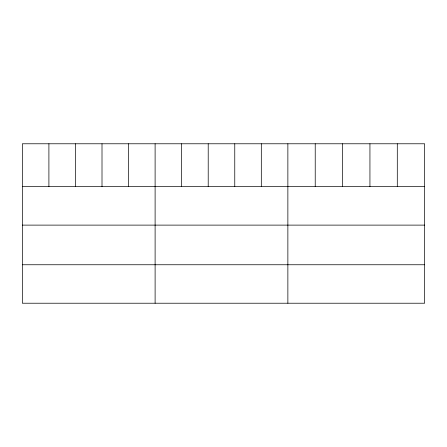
<?xml version="1.0" encoding="UTF-8"?>
<svg xmlns="http://www.w3.org/2000/svg" width="447" height="447" viewBox="0 0 447 447"><rect width="100%" height="100%" fill="white"/><g stroke="black" fill="none" stroke-linecap="round" stroke-linejoin="round"><path stroke-width="0.67" d="M424.65 186.645L424.65 303.222L22.35 303.222L22.35 143.778L424.65 143.778L424.65 186.645L22.35 186.645M22.35 225.115L424.65 225.115M22.35 264.753L424.65 264.753M397.294 143.778L397.294 186.645M369.937 143.778L369.937 186.645M342.581 143.778L342.581 186.645M315.224 143.778L315.224 186.645M287.868 143.778L287.868 303.222M261.316 143.778L261.316 186.645M234.764 143.778L234.764 186.645M208.213 143.778L208.213 186.645M181.661 143.778L181.661 186.645M155.109 143.778L155.109 303.222M128.557 143.778L128.557 186.645M102.005 143.778L102.005 186.645M75.454 143.778L75.454 186.645M48.902 143.778L48.902 186.645"/></g></svg>
